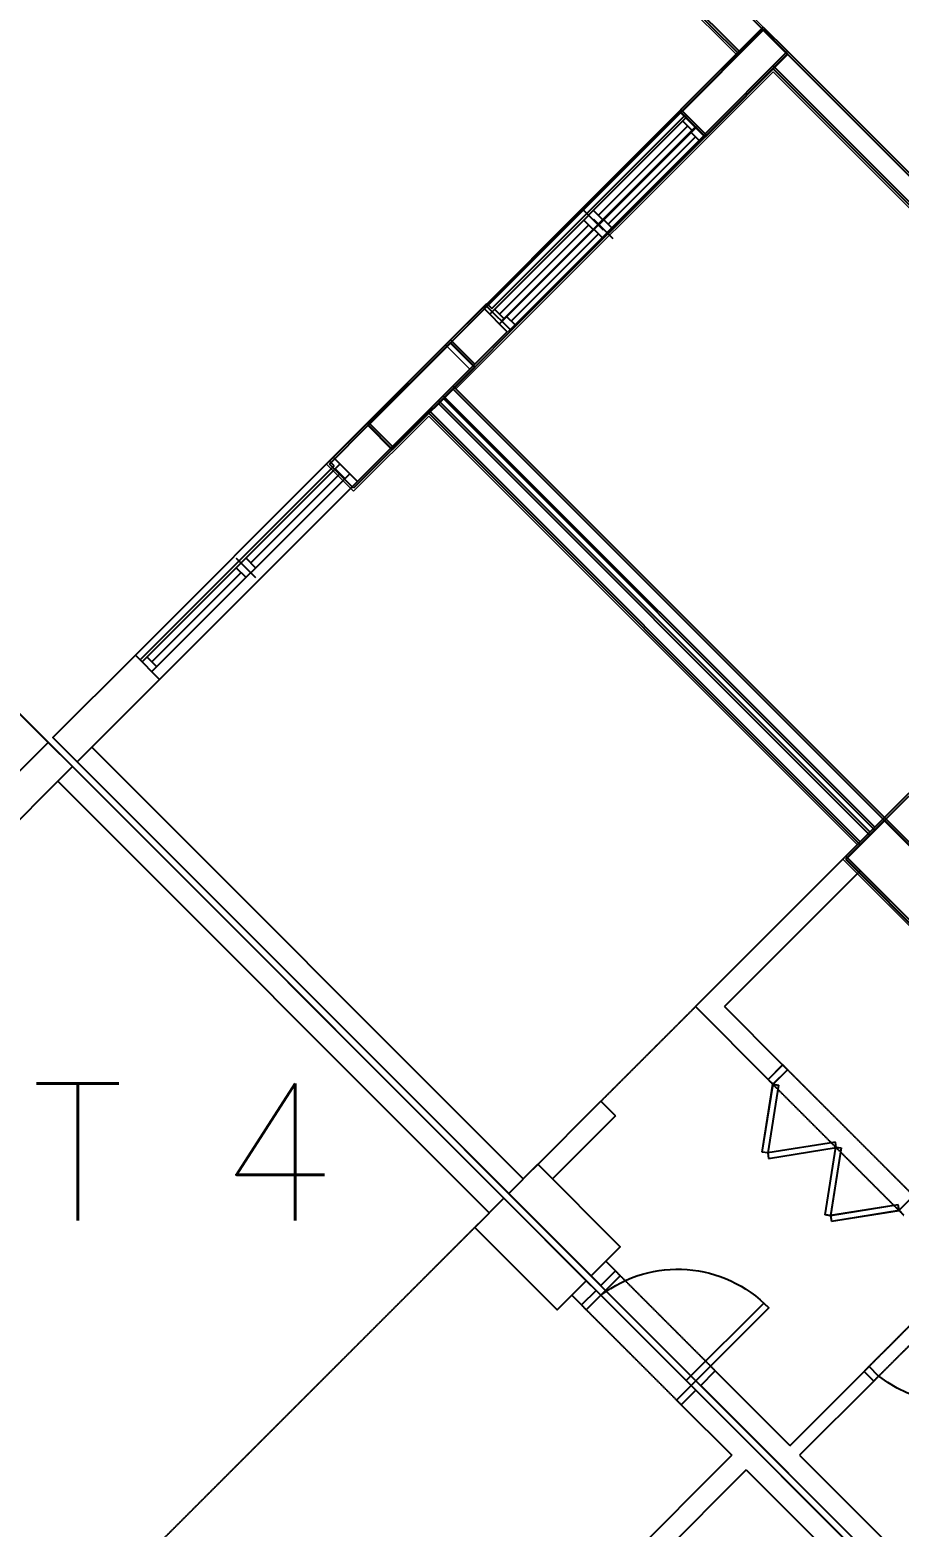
# Model space of a CAD drawing. Header units: millimetres. Extents: x 186805 to 449048, y 2167 to 51540.
# Drawn here: x 249231 to 255569, y 29460 to 40375 of the extents above; entities that cross this region are included whole.
import ezdxf

# ---------------------------------------------------------------- set-up
doc = ezdxf.new("R2010")
doc.units = ezdxf.units.MM
doc.linetypes.add('HIDDEN2', pattern=[0.1875, 0.125, -0.0625])
doc.layers.get('0').update_dxf_attribs({"linetype": 'CONTINUOUS'})
for name, color, linetype, lineweight in [('0-60x60-C', 3, 'CONTINUOUS', 13), ('0-AKL-P1 TILES', 8, 'CONTINUOUS', 13), ('0-akl-plasterline', 9, 'CONTINUOUS', 13), ('3117.NEW ID XR$0$BB$0$a-conc', 6, 'CONTINUOUS', 30), ('3117.NEW ID XR$0$BD$0$a-conc', 6, 'CONTINUOUS', 30), ('3117.NEW ID XR$0$BD$0$A-WIND', 4, 'CONTINUOUS', 9), ('LINE 1 P1', 1, 'CONTINUOUS', 13)]:
    doc.layers.add(name, color=color, linetype=linetype, lineweight=lineweight)
for name, color, linetype in [('3117.NEW ID XR$0$a-conc', 140, 'CONTINUOUS'), ('3117.NEW ID XR$0$a-wall', 7, 'CONTINUOUS'), ('3117.NEW ID XR$0$A-WIND', 171, 'CONTINUOUS'), ('A-ABOV', 1, 'HIDDEN2'), ('A-ABOVE DOOR', 1, 'HIDDEN2'), ('A-CONC-BLDG', 6, 'CONTINUOUS'), ('a-door', 4, 'CONTINUOUS'), ('a-wall', 140, 'CONTINUOUS'), ('A-WIND', 4, 'CONTINUOUS'), ('ALAN', 6, 'CONTINUOUS')]:
    doc.layers.add(name, color=color, linetype=linetype)
doc.styles.add('T 200 neal', font='romans.shx', dxfattribs={"height": 400})

# ---------------------------------------------------------------- blocks, each defined once
blk = doc.blocks.new('A$C7C4A1575')
at = {"layer": 'A-ABOV', "color": 8}
for p, q in [((18352, 23511), (22012, 19852)), ((22896, 18968), (23585, 18278))]:
    blk.add_line(p, q, dxfattribs=at)
at = {"layer": 'A-ABOVE DOOR', "color": 8}
for p, q in [((22754, 20453), (23482, 21181)), ((24885, 21008), (25550, 20344)), ((23730, 20934), (23002, 20205)), ((25479, 20273), (24815, 20938)), ((25529, 20223), (24815, 20937)), ((24115, 18809), (25105, 19799)), ((25211, 19693), (24221, 18703)), ((22896, 18968), (23585, 18278))]:
    blk.add_line(p, q, dxfattribs=at)
at = {"layer": 'A-ABOVE DOOR', "color": 8, "linetype": 'Continuous'}
for p, q in [((21121, 14449), (19678, 15892)), ((19501, 15715), (20944, 14273)), ((23661, 11914), (22219, 13357)), ((22042, 13180), (23485, 11738))]:
    blk.add_line(p, q, dxfattribs=at)
at = {"layer": 'A-CONC-BLDG', "color": 8}
for points in [[(22188, 19675), (21976, 19887), (22577, 20488), (22789, 20276)], [(22436, 19427), (23037, 20028), (22825, 20241), (22224, 19640)], [(24964, 16899), (24681, 17182), (25388, 17889), (25671, 17607)], [(18865, 16351), (19042, 16528), (18441, 17129), (18264, 16952)], [(19501, 15715), (19678, 15892), (19077, 16493), (18900, 16316)], [(21800, 13417), (21976, 13594), (21375, 14195), (21198, 14018)], [(24080, 11137), (24257, 11313), (23656, 11914), (23479, 11738)]]:
    blk.add_lwpolyline(points, close=True, dxfattribs=at)
at = {"layer": 'a-door', "color": 8, "lineweight": -3}
for p, q in [((24570, 19802), (24530, 19796)), ((24530, 19796), (24608, 19302)), ((24570, 19802), (24576, 19841)), ((24648, 19308), (24570, 19802)), ((25064, 19724), (24570, 19802)), ((24576, 19841), (25070, 19763)), ((25070, 19763), (25064, 19724)), ((24112, 19344), (24072, 19338)), ((24072, 19338), (24151, 18844)), ((24112, 19344), (24118, 19384)), ((24606, 19266), (24112, 19344)), ((24190, 18850), (24112, 19344)), ((24118, 19384), (24612, 19305)), ((24612, 19305), (24606, 19266)), ((24608, 19302), (24648, 19308)), ((24115, 18809), (24151, 18844)), ((24221, 18703), (24115, 18809)), ((24151, 18844), (24190, 18850)), ((24151, 18844), (24257, 18738)), ((24257, 18738), (24221, 18703))]:
    blk.add_line(p, q, dxfattribs=at)
at = {"layer": 'a-door', "color": 8}
for points in [[(23730, 20934), (23695, 20898), (23447, 21146), (23482, 21181)], [(24886, 21008), (24921, 20972), (24851, 20902), (24815, 20937)], [(23002, 20205), (23037, 20241), (22789, 20488), (22754, 20453)]]:
    blk.add_lwpolyline(points, dxfattribs=at)
blk.add_lwpolyline([(23553, 21040), (24119, 20474), (24083, 20439), (23518, 21004)], close=True, dxfattribs=at)
for centre, radius, start, end in [((25485, 20254), 913, 49.784, 128.1072), ((23456, 21112), 920, 232.4826, 316.112)]:
    blk.add_arc(centre, radius, start, end, dxfattribs=at)
at = {"layer": 'a-wall', "color": 8}
for p, q in [((23588, 21075), (26007, 23493)), ((23624, 21040), (26042, 23458)), ((23956, 21655), (25759, 23458)), ((24345, 21549), (26007, 23210)), ((22896, 22503), (23850, 21549)), ((23956, 21655), (23320, 22291)), ((23482, 21181), (23850, 21549)), ((24885, 21008), (24345, 21549)), ((24274, 21478), (23730, 20934)), ((24274, 21479), (24815, 20938)), ((23482, 21181), (23588, 21075)), ((23624, 21040), (23730, 20934)), ((24885, 21008), (24815, 20938)), ((22683, 20382), (22754, 20453)), ((22860, 20347), (22754, 20453)), ((22789, 20276), (22860, 20347)), ((22896, 20311), (22825, 20241)), ((23002, 20205), (22896, 20311)), ((22931, 20134), (23002, 20205)), ((18936, 16634), (22082, 19781)), ((22188, 19675), (19042, 16528)), ((22224, 19640), (19077, 16493)), ((22330, 19533), (19183, 16387)), ((22401, 19463), (22896, 18968)), ((23002, 19074), (22542, 19533)), ((23002, 19074), (22896, 18968)), ((24115, 18809), (23585, 18278)), ((24115, 18809), (24221, 18703)), ((24221, 18703), (23797, 18278)), ((23585, 18278), (24681, 17182)), ((24787, 17288), (23797, 18278)), ((24787, 17076), (21640, 13930)), ((24858, 17006), (21711, 13859)), ((24893, 16970), (21746, 13824)), ((24964, 16899), (21817, 13753)), ((25423, 16440), (24964, 16899)), ((18547, 16033), (18865, 16351)), ((24151, 11419), (27297, 14566)), ((21121, 14449), (20944, 14273)), ((21375, 14195), (21121, 14449)), ((20944, 14273), (21198, 14018)), ((27191, 14248), (24257, 11313)), ((22213, 13357), (21976, 13594)), ((21800, 13417), (22036, 13180)), ((22036, 13180), (22213, 13357)), ((22878, 10288), (23903, 11313))]:
    blk.add_line(p, q, dxfattribs=at)
at = {"layer": 'A-WIND', "color": 8}
for p, q in [((21064, 14393), (19622, 15835)), ((20993, 14322), (19551, 15765)), ((19657, 15800), (19586, 15729)), ((19622, 15765), (20272, 15114)), ((20308, 15149), (20237, 15079)), ((20237, 15008), (20378, 15149)), ((20378, 15079), (20308, 15008)), ((20343, 15043), (20993, 14393)), ((21029, 14428), (20958, 14357)), ((23528, 11787), (22086, 13230)), ((22192, 13265), (22121, 13194)), ((23599, 11858), (22157, 13300)), ((22157, 13230), (22807, 12579)), ((22842, 12614), (22772, 12544)), ((22772, 12473), (22913, 12614)), ((22913, 12544), (22842, 12473)), ((22878, 12508), (23528, 11858)), ((23564, 11893), (23493, 11822))]:
    blk.add_line(p, q, dxfattribs=at)
at = {"layer": 'ALAN', "color": 8}
for p, q in [((32584, 30000), (18900, 16316)), ((18900, 16316), (19501, 15715)), ((19501, 15715), (19537, 15750)), ((19537, 15750), (20951, 14336)), ((20951, 14336), (20916, 14301)), ((20916, 14301), (22065, 13152)), ((22065, 13152), (22100, 13187)), ((22100, 13187), (23514, 11773)), ((23514, 11773), (23479, 11738)), ((23479, 11738), (23903, 11313)), ((23903, 11313), (21428, 8838))]:
    blk.add_line(p, q, dxfattribs=at)
blk.add_lwpolyline([(2725, 28673, 2.414214), (2725, 26622), (4316, 25031), (4352, 25067), (5766, 23652), (5731, 23617), (7074, 22273), (7109, 22309), (8524, 20895), (8488, 20859), (9832, 19516), (9867, 19551), (11281, 18137), (11246, 18102), (12024, 17324), (13190, 18490), (17097, 14584), (32548, 30034)], format="xyb", dxfattribs=at)
blk = doc.blocks.new('A$C32DD6ECA')
at = {"layer": '0-60x60-C', "color": 16, "xscale": 0.04183124983683228, "yscale": 0.04183124983683228, "zscale": 0.04183124983683228, "rotation": 180}
blk.add_blockref('A$C7C4A1575', (4397.08, 2202.64), dxfattribs=at)
blk = doc.blocks.new('A$C01635C6B')
at = {"layer": 'LINE 1 P1'}
for p, q in [((4098, 11121), (4098, 10671)), ((1198, 10671), (0, 10671)), ((0, 10671), (0, 10420)), ((1158, 10671), (798, 10671)), ((1158, 10420), (1158, 10671)), ((1158, 10601), (3198, 10601)), ((1198, 10621), (1198, 10671)), ((3198, 10621), (1198, 10621)), ((1208, 10500), (1208, 10601)), ((2128, 10500), (2128, 10601)), ((2178, 10651), (2178, 10450)), ((2228, 10500), (2228, 10601)), ((3148, 10500), (3148, 10601)), ((4048, 10671), (3198, 10671)), ((3198, 10671), (3198, 10621)), ((1158, 10500), (3198, 10500)), ((2128, 10550), (1208, 10550)), ((3148, 10550), (2228, 10550)), ((173, 5970), (173, 10420)), ((273, 5970), (273, 10420)), ((323, 5970), (323, 10420)), ((423, 5970), (423, 10420)), ((798, 10420), (1158, 10420)), ((3898, 5970), (3898, 10420)), ((4048, 5970), (4048, 10420)), ((4098, 5970), (4098, 10420)), ((4248, 10420), (4248, 5970)), ((2123, 5970), (573, 5970)), ((2123, 5220), (2123, 5970)), ((3098, 5970), (2123, 5970)), ((3098, 5970), (2123, 5970)), ((3798, 5970), (3098, 5970)), ((3098, 5820), (3098, 5970)), ((9524, 5970), (4348, 5970)), ((573, 5820), (1973, 5820)), ((1973, 5220), (1973, 5820)), ((3098, 5820), (3748, 5820)), ((2123, 5220), (1973, 5220)), ((1973, 3820), (1973, 5220)), ((2123, 5220), (2123, 3820)), ((3898, 5120), (3898, 5020)), ((4048, 5020), (4048, 5120)), ((4098, 5120), (4098, 5020)), ((4248, 5120), (4248, 5020)), ((3898, 5020), (4048, 5020)), ((3898, 3990), (3898, 5020)), ((4098, 5020), (4248, 5020)), ((4248, 5020), (4248, 3990)), ((3898, 3219), (3898, 3990)), ((4048, 3990), (3898, 3990)), ((4048, 3990), (4048, 569)), ((4248, 3990), (4098, 3990)), ((4098, 3990), (4098, 569)), ((4248, 3990), (4248, 3470)), ((5599, 3470), (4248, 3470)), ((4248, 3319), (4248, 769)), ((4248, 3319), (5149, 3319)), ((2123, 3219), (3133, 3219)), ((2194, 3219), (3134, 3219)), ((3134, 3119), (3134, 3219)), ((3899, 3219), (3134, 3219)), ((3134, 3119), (2194, 3119)), ((3134, 3119), (3898, 3119)), ((3898, 3119), (3898, 769))]:
    blk.add_line(p, q, dxfattribs=at)
at = {"layer": 'LINE 1 P1', "linetype": 'Continuous'}
for p, q in [((3198, 10671), (1158, 10671)), ((1158, 10420), (3198, 10420))]:
    blk.add_line(p, q, dxfattribs=at)
at = {"layer": 'LINE 1 P1', "lineweight": -3}
for p, q in [((1973, 5170), (1973, 5220)), ((1973, 5220), (2123, 5220)), ((2123, 5170), (1973, 5170)), ((2123, 5170), (2100, 5137)), ((2100, 5137), (2504, 4843)), ((2123, 5220), (2123, 5170)), ((2528, 4876), (2123, 5170)), ((2100, 4550), (2504, 4843)), ((2528, 4811), (2123, 4517)), ((2504, 4843), (2528, 4876)), ((2504, 4843), (2528, 4811)), ((2123, 4517), (2100, 4550)), ((2123, 4522), (2100, 4490)), ((2100, 4490), (2504, 4196)), ((2528, 4228), (2123, 4522)), ((2100, 3902), (2504, 4196)), ((2528, 4163), (2123, 3870)), ((2504, 4196), (2528, 4228)), ((2504, 4196), (2528, 4163)), ((2123, 3870), (1973, 3870)), ((2123, 3870), (2100, 3902)), ((2123, 3820), (2123, 3870))]:
    blk.add_line(p, q, dxfattribs=at)
at = {"layer": 'LINE 1 P1'}
for points in [[(3, 10420), (798, 10420), (798, 10671), (0, 10671)], [(3898, 5020), (3898, 4970), (4248, 4970), (4248, 5020)], [(3898, 3990), (3898, 4040), (4248, 4040), (4248, 3990)], [(3133, 3119), (3083, 3119), (3083, 3219), (3133, 3219)]]:
    blk.add_lwpolyline(points, dxfattribs=at)
for points in [[(3198, 10671), (3198, 10420), (4048, 10420), (4048, 10671)], [(4098, 10671), (4098, 10420), (4949, 10420), (4949, 10671)], [(173, 5970), (573, 5970), (573, 4970), (173, 4970)], [(3748, 5970), (3748, 5120), (4048, 5120), (4048, 5970)], [(4098, 5970), (4398, 5970), (4398, 5120), (4098, 5120)], [(4098, 4040), (3298, 4040), (3298, 4090), (4098, 4090)]]:
    blk.add_lwpolyline(points, close=True, dxfattribs=at)
for centre, radius, start, end in [((4218, 4057), 920, 97.4826, 181.112), ((2177, 3229), 913, 274.784, 353.1072)]:
    blk.add_arc(centre, radius, start, end, dxfattribs=at)
blk = doc.blocks.new('A$C5C977968')
at = {"layer": '0-akl-plasterline'}
for p, q in [((14725, 13209), (12250, 10734)), ((12561, 11441), (8941, 7821)), ((12250, 10734), (15237, 7746)), ((11981, 10607), (8856, 7481)), ((11981, 10607), (14293, 8294)), ((11168, 5169), (14293, 8294)), ((14491, 8096), (11366, 4971)), ((15039, 7548), (14491, 8096)), ((15237, 7746), (15039, 7548)), ((11168, 5169), (10708, 5629)), ((11366, 4971), (11472, 4865)), ((11472, 4865), (10815, 4207))]:
    blk.add_line(p, q, dxfattribs=at)
at = {"layer": '3117.NEW ID XR$0$a-conc'}
for p, q in [((12052, 10911), (11875, 10734)), ((12653, 10310), (12052, 10911)), ((11875, 10734), (12476, 10133)), ((12476, 10133), (12653, 10310)), ((14332, 8630), (14156, 8453)), ((14933, 8029), (14332, 8630)), ((14156, 8453), (14757, 7852)), ((14757, 7852), (14933, 8029)), ((10532, 4511), (11168, 5148)), ((11168, 5148), (11451, 4865)), ((11451, 4865), (10815, 4228))]:
    blk.add_line(p, q, dxfattribs=at)
at = {"layer": '3117.NEW ID XR$0$a-wall'}
for p, q in [((14067, 8895), (13890, 8719)), ((13890, 8719), (14156, 8453))]:
    blk.add_line(p, q, dxfattribs=at)
at = {"layer": '3117.NEW ID XR$0$A-WIND'}
for p, q in [((12653, 10310), (14067, 8895)), ((12512, 10097), (12582, 10168)), ((12547, 10204), (13961, 8789)), ((12476, 10133), (13890, 8719)), ((13183, 9496), (12547, 10133)), ((13148, 9461), (13219, 9532)), ((13289, 9532), (13148, 9390)), ((13219, 9390), (13289, 9461)), ((13890, 8789), (13254, 9426)), ((13855, 8754), (13926, 8825))]:
    blk.add_line(p, q, dxfattribs=at)
at = {"layer": '3117.NEW ID XR$0$BB$0$a-conc'}
for p, q in [((14332, 8630), (14156, 8453)), ((14933, 8029), (14332, 8630)), ((14156, 8453), (14757, 7852)), ((14757, 7852), (14933, 8029)), ((10532, 4511), (11168, 5148)), ((11168, 5148), (11451, 4865)), ((11451, 4865), (10815, 4228))]:
    blk.add_line(p, q, dxfattribs=at)
at = {"layer": '3117.NEW ID XR$0$BD$0$a-conc'}
for p, q in [((12052, 10911), (11875, 10734)), ((12653, 10310), (12052, 10911)), ((11875, 10734), (12476, 10133)), ((12476, 10133), (12653, 10310)), ((14332, 8630), (14156, 8453)), ((14933, 8029), (14332, 8630)), ((14156, 8453), (14757, 7852)), ((14757, 7852), (14933, 8029)), ((10532, 4511), (11168, 5148)), ((11168, 5148), (11451, 4865)), ((11451, 4865), (10815, 4228))]:
    blk.add_line(p, q, dxfattribs=at)
at = {"layer": '3117.NEW ID XR$0$BD$0$A-WIND'}
for p, q in [((12653, 10310), (14067, 8895)), ((12512, 10097), (12582, 10168)), ((12547, 10204), (13961, 8789)), ((12476, 10133), (13890, 8719)), ((13183, 9496), (12547, 10133)), ((13289, 9532), (13148, 9390)), ((13148, 9461), (13219, 9532)), ((13219, 9390), (13289, 9461)), ((13890, 8789), (13254, 9426)), ((13855, 8754), (13926, 8825))]:
    blk.add_line(p, q, dxfattribs=at)
at = {"layer": 'a-wall'}
for p, q in [((13254, 11759), (12229, 10734)), ((13254, 11759), (12229, 10734)), ((12582, 11441), (12052, 10911)), ((12582, 11441), (12052, 10911)), ((8941, 7799), (11875, 10734)), ((11981, 10628), (8835, 7481)), ((14067, 8895), (13890, 8719)), ((14332, 8630), (14067, 8895)), ((14332, 8630), (14067, 8895)), ((13890, 8719), (14156, 8453)), ((11168, 5148), (14315, 8294)), ((11168, 5148), (14315, 8294)), ((11168, 5148), (14315, 8294)), ((11168, 5148), (14315, 8294)), ((11239, 5077), (14385, 8224)), ((11274, 5042), (14421, 8188)), ((11345, 4971), (14491, 8118)), ((15216, 7746), (14933, 8029)), ((15216, 7746), (14933, 8029)), ((14757, 7852), (15039, 7570)), ((14757, 7852), (15039, 7570)), ((15039, 7570), (15216, 7746)), ((15039, 7570), (15216, 7746)), ((11168, 5148), (10708, 5607))]:
    blk.add_line(p, q, dxfattribs=at)

msp = doc.modelspace()

# ---------------------------------------------------------------- block references
at = {"linetype": 'ByBlock', "xscale": -0.999860634786382, "yscale": 0.999860634786382, "zscale": 0.999860634786382, "rotation": 44.9999999999602}
msp.add_blockref('A$C01635C6B', (259805.6, 30534.3), dxfattribs=at)
at = {"layer": '0-60x60-C', "color": 16, "xscale": -23.90557308239969, "yscale": 23.90557308239969, "zscale": 23.90557308239969}
msp.add_blockref('A$C32DD6ECA', (335613.6, -1123), dxfattribs=at)
at = {"layer": '0-AKL-P1 TILES', "color": 1, "xscale": -1}
msp.add_blockref('A$C5C977968', (266630.7, 29463.8), dxfattribs=at)

# ---------------------------------------------------------------- texts
at = {"linetype": 'ByBlock', "insert": (247008.6, 32695.3), "char_height": 1000, "attachment_point": 1, "style": 'T 200 neal'}
msp.add_mtext_dynamic_manual_height_columns('UNIT 4', width=6011.013, gutter_width=2000, heights=[0], dxfattribs=at)

doc.saveas('drawing.dxf')
